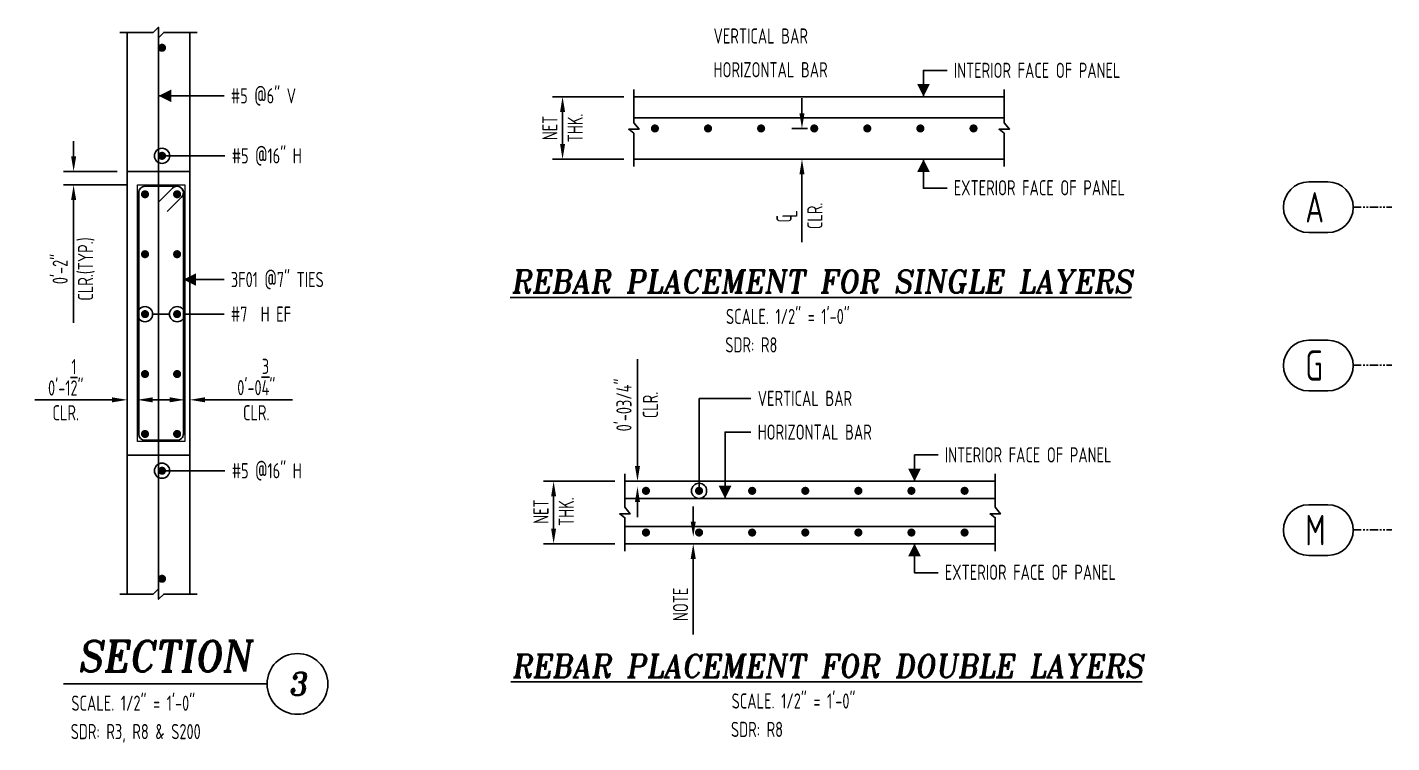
# Model space of a CAD drawing. Header units: inches. Extents: x -3675 to 11984, y -3832 to 1837.
# Drawn here: x 11109.9 to 11311.8, y -3828.2 to -3722.3 of the extents above; entities that cross this region are included whole.
import ezdxf
from ezdxf.enums import TextEntityAlignment as Align

# ---------------------------------------------------------------- set-up
doc = ezdxf.new("R2010")
doc.units = ezdxf.units.IN
doc.header["$MEASUREMENT"] = 0
doc.linetypes.add('PHANTOM', pattern=[2.5, 1.25, -0.25, 0.25, -0.25, 0.25, -0.25])
doc.layers.get('0').update_dxf_attribs({"linetype": 'CONTINUOUS'})
doc.layers.get('Defpoints').update_dxf_attribs({"linetype": 'CONTINUOUS'})
for name, color, linetype in [('0-25TEXT', 7, 'CONTINUOUS'), ('0-35', 3, 'CONTINUOUS'), ('0-35TEXT', 3, 'CONTINUOUS'), ('0-50', 10, 'CONTINUOUS'), ('5', 4, 'CONTINUOUS'), ('DETAIL', 83, 'CONTINUOUS'), ('GRID', 8, 'PHANTOM'), ('REBARS', 4, 'CONTINUOUS')]:
    doc.layers.add(name, color=color, linetype=linetype)
doc.layers.add('COVER', color=6, linetype='CONTINUOUS', lineweight=0, plot=False)
doc.styles.add('AR', font='ARCHQUIK.shx', dxfattribs={"width": 0.8})
doc.styles.add('ROMANT', font='romant')
doc.dimstyles.new('CADS_DIM_48', dxfattribs={"dimscale": 48, "dimtxt": 0.09375, "dimasz": 0.09375, "dimexe": 0.0625, "dimexo": 0.0625, "dimgap": 0.09375, "dimtad": 0, "dimtih": 1, "dimtoh": 1, "dimzin": 1, "dimdsep": 46, "dimlunit": 4, "dimtxsty": 'AR', "dimblk": 'CLOSED', "dimcen": 0.1875, "dimadec": 0, "dimazin": 0, "dimtfac": 1, "dimtofl": 0, "dimtmove": 0, "dimatfit": 1, "dimldrblk": 'DOTBLANK', "dimfxl": 1, "dimtzin": 0, "dimarcsym": 0})

# ---------------------------------------------------------------- blocks, each defined once
blk = doc.blocks.new('leadrblk')
blk.add_lwpolyline([(0, 0, 0, 1, 0), (1, 0, 1, 1, 0)], format="xyseb")
blk = doc.blocks.new('SECT1')
at = {"color": 7, "linetype": 'Continuous'}
blk.add_line((0.627, 0), (-0.627, 0), dxfattribs=at)
blk.add_circle((0.8145, 0), 0.1875, dxfattribs=at)
at = {"color": 7, "linetype": 'Continuous', "style": 'ROMANT', "oblique": 9, "width": 0.95}
blk.add_text('SECTION', height=0.1875, dxfattribs=at).set_placement((-0.0057, 0.0773), align=Align.CENTER)
blk.add_attdef('SECT1', text='', height=0.1406, dxfattribs=at).set_placement((0.8145, 0), align=Align.MIDDLE)
blk = doc.blocks.new('*D499')
at = {"layer": 'Defpoints', "color": 0, "transparency": 16777216}
for p in [(11124.72, -3743.64), (11116.78, -3745.64), (11126.22, -3745.64)]:
    blk.add_point(p, dxfattribs=at)
at = {"layer": 'DETAIL', "color": 0, "lineweight": -2, "transparency": 16777216}
for p, q in [((11116.78, -3741.39), (11116.78, -3739.14)), ((11123.22, -3743.64), (11115.28, -3743.64)), ((11124.72, -3745.64), (11115.28, -3745.64)), ((11116.78, -3747.89), (11116.78, -3766.04))]:
    blk.add_line(p, q, dxfattribs=at)
at = {"layer": 'DETAIL', "color": 0, "transparency": 16777216}
for points in [[(11116.41, -3741.39), (11117.16, -3741.39), (11116.78, -3743.64)], [(11116.41, -3747.89), (11117.16, -3747.89), (11116.78, -3745.64)]]:
    blk.add_solid(points, dxfattribs=at)
at = {"layer": 'DETAIL', "color": 0, "transparency": 16777216, "insert": (11116.78, -3758.09), "char_height": 2.25, "attachment_point": 5, "rotation": 90, "style": 'AR'}
blk.add_mtext('0\'-2"\\PCLR.(TYP.)', dxfattribs=at)
blk = doc.blocks.new('_DotBlank')
at = {"layer": '0-35', "color": 0, "lineweight": -2}
blk.add_line((-0.5, 0), (-1, 0), dxfattribs=at)
blk.add_circle((0, 0), 0.5, dxfattribs=at)
blk = doc.blocks.new('*D500')
at = {"layer": 'Defpoints', "color": 0, "transparency": 16777216}
for p in [(11124.72, -3776.2), (11124.72, -3777.46), (11126.22, -3776.2)]:
    blk.add_point(p, dxfattribs=at)
at = {"layer": 'DETAIL', "color": 0, "lineweight": -2, "transparency": 16777216}
for p, q in [((11122.47, -3777.46), (11111.02, -3777.46)), ((11128.47, -3777.46), (11130.72, -3777.46)), ((11124.72, -3777.7), (11124.72, -3778.96)), ((11126.22, -3777.7), (11126.22, -3778.96))]:
    blk.add_line(p, q, dxfattribs=at)
at = {"layer": 'DETAIL', "color": 0, "transparency": 16777216}
for points in [[(11122.47, -3777.09), (11122.47, -3777.84), (11124.72, -3777.46)], [(11128.47, -3777.09), (11128.47, -3777.84), (11126.22, -3777.46)]]:
    blk.add_solid(points, dxfattribs=at)
at = {"layer": 'DETAIL', "color": 0, "transparency": 16777216, "char_height": 2.25, "attachment_point": 5, "style": 'AR'}
for s, insert in [('0\'-1{\\H1.000000x;\\S1/2;}"', (11115.62, -3774.13)), ('CLR.', (11115.62, -3779.38))]:
    blk.add_mtext(s, dxfattribs=dict(at, insert=insert))
blk = doc.blocks.new('*D501')
at = {"layer": 'Defpoints', "color": 0, "transparency": 16777216}
for p in [(11133.97, -3777.46), (11133.22, -3777.59), (11133.97, -3777.59)]:
    blk.add_point(p, dxfattribs=at)
at = {"layer": 'DETAIL', "color": 0, "lineweight": -2, "transparency": 16777216}
for p, q in [((11130.97, -3777.46), (11128.72, -3777.46)), ((11133.22, -3776.09), (11133.22, -3775.96)), ((11133.97, -3776.09), (11133.97, -3775.96)), ((11136.22, -3777.46), (11149.16, -3777.46))]:
    blk.add_line(p, q, dxfattribs=at)
at = {"layer": 'DETAIL', "color": 0, "transparency": 16777216}
for points in [[(11130.97, -3777.08), (11130.97, -3777.83), (11133.22, -3777.46)], [(11136.22, -3777.08), (11136.22, -3777.83), (11133.97, -3777.46)]]:
    blk.add_solid(points, dxfattribs=at)
at = {"layer": 'DETAIL', "color": 0, "transparency": 16777216, "char_height": 2.25, "attachment_point": 5, "style": 'AR'}
for s, insert in [('0\'-0{\\H1.000000x;\\S3/4;}"', (11143.81, -3774.08)), ('CLR.', (11143.81, -3779.37))]:
    blk.add_mtext(s, dxfattribs=dict(at, insert=insert))
blk = doc.blocks.new('*D509')
at = {"layer": 'Defpoints', "color": 0, "transparency": 16777216}
for p in [(11199.68, -3732.58), (11189.13, -3741.83), (11199.68, -3741.83)]:
    blk.add_point(p, dxfattribs=at)
at = {"layer": 'DETAIL', "color": 0, "lineweight": -2, "transparency": 16777216}
for p, q in [((11198.18, -3732.58), (11187.63, -3732.58)), ((11189.13, -3734.83), (11189.13, -3739.58)), ((11198.18, -3741.83), (11187.63, -3741.83))]:
    blk.add_line(p, q, dxfattribs=at)
at = {"layer": 'DETAIL', "color": 0, "transparency": 16777216}
for points in [[(11188.76, -3734.83), (11189.51, -3734.83), (11189.13, -3732.58)], [(11188.76, -3739.58), (11189.51, -3739.58), (11189.13, -3741.83)]]:
    blk.add_solid(points, dxfattribs=at)
at = {"layer": 'DETAIL', "color": 0, "transparency": 16777216, "insert": (11189.13, -3737.2), "char_height": 2.25, "attachment_point": 5, "rotation": 90, "style": 'AR'}
blk.add_mtext('NET\\PTHK.', dxfattribs=at)
blk = doc.blocks.new('*D510')
at = {"layer": 'Defpoints', "color": 0, "transparency": 16777216}
for p in [(11198.36, -3789.52), (11187.81, -3798.77), (11198.36, -3798.77)]:
    blk.add_point(p, dxfattribs=at)
at = {"layer": 'DETAIL', "color": 0, "lineweight": -2, "transparency": 16777216}
for p, q in [((11196.86, -3789.52), (11186.31, -3789.52)), ((11187.81, -3791.77), (11187.81, -3796.52)), ((11196.86, -3798.77), (11186.31, -3798.77))]:
    blk.add_line(p, q, dxfattribs=at)
at = {"layer": 'DETAIL', "color": 0, "transparency": 16777216}
for points in [[(11187.43, -3791.77), (11188.18, -3791.77), (11187.81, -3789.52)], [(11187.43, -3796.52), (11188.18, -3796.52), (11187.81, -3798.77)]]:
    blk.add_solid(points, dxfattribs=at)
at = {"layer": 'DETAIL', "color": 0, "transparency": 16777216, "insert": (11187.81, -3794.02), "char_height": 2.25, "attachment_point": 5, "rotation": 90, "style": 'AR'}
blk.add_mtext('NET\\PTHK.', dxfattribs=at)
blk = doc.blocks.new('*D511')
at = {"layer": 'Defpoints', "color": 0, "transparency": 16777216}
for p in [(11200.22, -3789.52), (11200.22, -3789.52), (11200.22, -3790.33)]:
    blk.add_point(p, dxfattribs=at)
at = {"layer": 'DETAIL', "color": 0, "lineweight": -2, "transparency": 16777216}
for p, q in [((11200.22, -3787.27), (11200.22, -3771.42)), ((11200.22, -3792.58), (11200.22, -3794.83))]:
    blk.add_line(p, q, dxfattribs=at)
at = {"layer": 'DETAIL', "color": 0, "transparency": 16777216}
for points in [[(11199.84, -3787.27), (11200.59, -3787.27), (11200.22, -3789.52)], [(11199.84, -3792.58), (11200.59, -3792.58), (11200.22, -3790.33)]]:
    blk.add_solid(points, dxfattribs=at)
at = {"layer": 'DETAIL', "color": 0, "transparency": 16777216, "char_height": 2.25, "attachment_point": 5, "rotation": 90, "style": 'AR'}
for s, insert in [('0\'-03/4"', (11198.22, -3778.22)), ('CLR.', (11202.13, -3778.22))]:
    blk.add_mtext(s, dxfattribs=dict(at, insert=insert))
blk = doc.blocks.new('*D512')
at = {"layer": 'Defpoints', "color": 0, "transparency": 16777216}
for p in [(11208.47, -3797.74), (11208.47, -3798.77), (11208.47, -3798.77)]:
    blk.add_point(p, dxfattribs=at)
at = {"layer": 'DETAIL', "color": 0, "lineweight": -2, "transparency": 16777216}
for p, q in [((11208.47, -3795.49), (11208.47, -3793.24)), ((11208.47, -3801.02), (11208.47, -3812.22))]:
    blk.add_line(p, q, dxfattribs=at)
at = {"layer": 'DETAIL', "color": 0, "transparency": 16777216}
for points in [[(11208.09, -3795.49), (11208.84, -3795.49), (11208.47, -3797.74)], [(11208.09, -3801.02), (11208.84, -3801.02), (11208.47, -3798.77)]]:
    blk.add_solid(points, dxfattribs=at)
at = {"layer": 'DETAIL', "color": 0, "transparency": 16777216, "insert": (11206.59, -3807.75), "char_height": 2.25, "width": 29.6069, "attachment_point": 5, "rotation": 90, "style": 'AR'}
blk.add_mtext('NOTE', dxfattribs=at)
blk = doc.blocks.new('*D513')
at = {"layer": 'Defpoints', "color": 0, "transparency": 16777216}
for p in [(11226.87, -3737.27), (11224.56, -3741.83), (11226.37, -3741.83)]:
    blk.add_point(p, dxfattribs=at)
at = {"layer": 'DETAIL', "color": 0, "lineweight": -2, "transparency": 16777216}
for p, q in [((11224.56, -3735.02), (11224.56, -3732.77)), ((11225.37, -3737.27), (11223.06, -3737.27)), ((11224.87, -3741.83), (11223.06, -3741.83)), ((11224.56, -3744.08), (11224.56, -3754.1))]:
    blk.add_line(p, q, dxfattribs=at)
at = {"layer": 'DETAIL', "color": 0, "transparency": 16777216}
for points in [[(11224.18, -3735.02), (11224.93, -3735.02), (11224.56, -3737.27)], [(11224.18, -3744.08), (11224.93, -3744.08), (11224.56, -3741.83)]]:
    blk.add_solid(points, dxfattribs=at)
at = {"layer": 'DETAIL', "color": 0, "transparency": 16777216, "insert": (11226.47, -3750.21), "char_height": 2.25, "attachment_point": 5, "rotation": 90, "style": 'AR'}
blk.add_mtext('CLR.', dxfattribs=at)
blk = doc.blocks.new('A$C2A293661')
at = {"layer": '0-35TEXT', "style": 'AR', "width": 0.8}
for s, p in [('C', (-0.72, 0.84)), ('L', (0, 0))]:
    blk.add_text(s, height=2.25, dxfattribs=at).set_placement(p)
blk = doc.blocks.new('*U1313', base_point=(11126.22, -3783.64))
at = {"layer": 'REBARS', "color": 0}
blk.add_lwpolyline([(11129.31, -3748.23), (11131.43, -3746.1, -0.668178), (11133.03, -3746.77), (11133.03, -3782.52, -0.414214), (11132.09, -3783.45), (11127.34, -3783.45, -0.414213), (11126.41, -3782.52), (11126.41, -3746.77, -0.414214), (11127.34, -3745.83), (11132.09, -3745.83, -0.668179), (11132.76, -3747.43), (11130.64, -3749.55)], format="xyb", dxfattribs=at)

msp = doc.modelspace()

# ---------------------------------------------------------------- linework, layer by layer
at = {"layer": '0-25TEXT'}
for points in [[(11242.53788, -3732.57679), (11242.53788, -3728.66546), (11246.01916, -3728.66546)], [(11129.34555, -3732.44142), (11139.05446, -3732.44142)], [(11242.53788, -3741.82679), (11242.53788, -3746.13477), (11246.01916, -3746.13477)], [(11133.03224, -3759.64962), (11139.05446, -3759.64962)], [(11213.18356, -3792.05652), (11213.18356, -3782.23993), (11217.00992, -3782.23993)], [(11241.21193, -3789.52283), (11241.21193, -3785.6115), (11244.6932, -3785.6115)], [(11241.21193, -3798.77283), (11241.21193, -3803.08082), (11244.6932, -3803.08082)]]:
    msp.add_lwpolyline(points, dxfattribs=at)
at = {"layer": '0-35'}
for p, q in [((11124.71975, -3806.22813), (11124.71975, -3723.05579)), ((11133.96975, -3806.22813), (11133.96975, -3723.05579))]:
    msp.add_line(p, q, dxfattribs=at)
at = {"layer": '0-35', "color": 0, "lineweight": -2}
for p, q in [((11128.46974, -3764.76696), (11130.96974, -3764.76696)), ((11133.21974, -3764.76696), (11139.05446, -3764.76696)), ((11133.21974, -3764.76696), (11134.30446, -3764.76696))]:
    msp.add_line(p, q, dxfattribs=at)
at = {"layer": '0-35'}
for points in [[(11123.62962, -3723.05579), (11128.57391, -3723.05579), (11129.34475, -3722.28496), (11129.34475, -3723.82662), (11130.11558, -3723.05579), (11135.05987, -3723.05579)], [(11199.68448, -3742.91691), (11199.68448, -3737.97262), (11198.91365, -3737.40012), (11200.45532, -3737.40012), (11199.68448, -3736.43096), (11199.68448, -3731.48667)], [(11254.48737, -3732.57679), (11199.68448, -3732.57679)], [(11254.48737, -3742.91691), (11254.48737, -3737.97262), (11253.71653, -3737.40012), (11255.2582, -3737.40012), (11254.48737, -3736.43096), (11254.48737, -3731.48667)], [(11199.68448, -3741.82679), (11254.48737, -3741.82679)], [(11198.35853, -3799.86296), (11198.35853, -3794.91867), (11197.58769, -3794.34616), (11199.12936, -3794.34616), (11198.35853, -3793.377), (11198.35853, -3788.43271)], [(11253.16141, -3789.52283), (11198.35853, -3789.52283)], [(11253.16141, -3799.86296), (11253.16141, -3794.91867), (11252.39058, -3794.34616), (11253.93224, -3794.34616), (11253.16141, -3793.377), (11253.16141, -3788.43271)], [(11198.35853, -3798.77283), (11253.16141, -3798.77283)], [(11123.62962, -3806.22813), (11128.57391, -3806.22813), (11129.34474, -3805.45729), (11129.34474, -3806.99896), (11130.11557, -3806.22813), (11135.05987, -3806.22813)]]:
    msp.add_lwpolyline(points, dxfattribs=at)
msp.add_lwpolyline([(11124.71975, -3743.64196), (11133.96975, -3743.64196), (11133.96975, -3785.64196), (11124.71975, -3785.64196)], close=True, dxfattribs=at)
at = {"layer": '0-35', "color": 0, "lineweight": -2}
for centre in [(11127.34474, -3764.76696), (11132.09474, -3764.76696)]:
    msp.add_circle(centre, 1.125, dxfattribs=at)
at = {"layer": '0-50'}
for points in [[(11302.37856, -3745.19548), (11299.54333, -3745.19548, 1), (11299.54333, -3752.69548), (11302.37856, -3752.69548, 1)], [(11302.37856, -3768.63123), (11299.54333, -3768.63123, 1), (11299.54333, -3776.13123), (11302.37856, -3776.13123, 1)], [(11302.37856, -3793.004), (11299.54333, -3793.004, 1), (11299.54333, -3800.504), (11302.37856, -3800.504, 1)]]:
    msp.add_lwpolyline(points, format="xyb", close=True, dxfattribs=at)
at = {"layer": '5', "const_width": 0.6}
for points in [[(11203.09824, -3737.27093, -1), (11202.49824, -3737.27093, -1)], [(11210.95538, -3737.27093, -1), (11210.35538, -3737.27093, -1)], [(11218.81252, -3737.27093, -1), (11218.21252, -3737.27093, -1)], [(11226.66967, -3737.27093, -1), (11226.06967, -3737.27093, -1)], [(11234.52681, -3737.27093, -1), (11233.92681, -3737.27093, -1)], [(11242.38395, -3737.27093, -1), (11241.78395, -3737.27093, -1)], [(11250.2411, -3737.27093, -1), (11249.6411, -3737.27093, -1)], [(11201.77228, -3790.93612, -1), (11201.17228, -3790.93612, -1)], [(11209.62943, -3790.93612, -1), (11209.02943, -3790.93612, -1)], [(11217.48657, -3790.93612, -1), (11216.88657, -3790.93612, -1)], [(11225.34371, -3790.93612, -1), (11224.74371, -3790.93612, -1)], [(11233.20085, -3790.93612, -1), (11232.60085, -3790.93612, -1)], [(11241.058, -3790.93612, -1), (11240.458, -3790.93612, -1)], [(11248.91514, -3790.93612, -1), (11248.31514, -3790.93612, -1)], [(11201.77228, -3797.11357, -1), (11201.17228, -3797.11357, -1)], [(11209.62943, -3797.11357, -1), (11209.02943, -3797.11357, -1)], [(11217.48657, -3797.11357, -1), (11216.88657, -3797.11357, -1)], [(11225.34371, -3797.11357, -1), (11224.74371, -3797.11357, -1)], [(11233.20085, -3797.11357, -1), (11232.60085, -3797.11357, -1)], [(11241.058, -3797.11357, -1), (11240.458, -3797.11357, -1)], [(11248.91514, -3797.11357, -1), (11248.31514, -3797.11357, -1)]]:
    msp.add_lwpolyline(points, format="xyb", close=True, dxfattribs=at)
at = {"layer": 'COVER'}
msp.add_lwpolyline([(11126.21975, -3745.64196), (11133.21975, -3745.64196), (11133.21975, -3783.64196), (11126.21975, -3783.64196)], close=True, dxfattribs=at)
at = {"layer": 'GRID', "lineweight": -3}
for points in [[(11306.07647, -3748.91454), (11311.82345, -3748.91454)], [(11306.07647, -3772.35028), (11311.82345, -3772.35028)], [(11306.07647, -3796.72306), (11311.82345, -3796.72306)]]:
    msp.add_lwpolyline(points, dxfattribs=at)
at = {"layer": 'REBARS', "color": 4}
msp.add_line((11129.34555, -3723.05579), (11129.34555, -3806.22813), dxfattribs=at)
at = {"layer": 'REBARS', "color": 4, "const_width": 0.6}
for points in [[(11130.16333, -3725.3233, 1), (11129.56333, -3725.32331, 1), (11130.16333, -3725.3233)], [(11130.16333, -3741.3233, 1), (11129.56333, -3741.32331, 1), (11130.16333, -3741.3233)], [(11127.64473, -3747.01696, 1), (11127.04473, -3747.01696, 1), (11127.64473, -3747.01696)], [(11132.39473, -3747.01696, 1), (11131.79473, -3747.01696, 1), (11132.39473, -3747.01696)], [(11127.64474, -3755.89196, 1), (11127.04474, -3755.89196, 1), (11127.64474, -3755.89196)], [(11132.39474, -3755.89196, 1), (11131.79474, -3755.89196, 1), (11132.39474, -3755.89196)], [(11127.64474, -3764.76696, 1), (11127.04474, -3764.76696, 1), (11127.64474, -3764.76696)], [(11132.39474, -3764.76696, 1), (11131.79474, -3764.76696, 1), (11132.39474, -3764.76696)], [(11127.64474, -3773.64196, 1), (11127.04474, -3773.64196, 1), (11127.64474, -3773.64196)], [(11132.39474, -3773.64196, 1), (11131.79474, -3773.64196, 1), (11132.39474, -3773.64196)], [(11127.64474, -3782.51696, 1), (11127.04474, -3782.51696, 1), (11127.64474, -3782.51696)], [(11132.39475, -3782.51696, 1), (11131.79475, -3782.51696, 1), (11132.39475, -3782.51696)], [(11130.16333, -3787.96061, -1), (11129.56333, -3787.96061, -1), (11130.16333, -3787.96061)], [(11130.16333, -3803.96061, -1), (11129.56333, -3803.96061, -1), (11130.16333, -3803.96061)]]:
    msp.add_lwpolyline(points, format="xyb", dxfattribs=at)
at = {"layer": 'REBARS'}
for points in [[(11199.68448, -3735.72064), (11254.48737, -3735.72064)], [(11198.35853, -3792.05652), (11253.16141, -3792.05652)], [(11198.35853, -3796.22905), (11253.16141, -3796.22905)]]:
    msp.add_lwpolyline(points, dxfattribs=at)

# ---------------------------------------------------------------- block references
at = {"layer": '0-25TEXT', "yscale": 0.7502362204724409}
for p, xscale, rotation in [((11242.53788, -3732.57679), 1.874645669291339, 90.00000153523449), ((11242.53788, -3741.82679), -1.874645669291339, 89.9999984647655), ((11241.21193, -3789.52283), 1.874645669291339, 90.00000153523449), ((11213.18356, -3792.05652), 1.874645669291339, 90.00000153523449), ((11241.21193, -3798.77283), -1.874645669291339, 89.9999984647655)]:
    msp.add_blockref('leadrblk', p, dxfattribs=dict(at, xscale=xscale, rotation=rotation))
at = {"layer": '0-25TEXT', "xscale": 1.874645669291339, "yscale": 0.7502362204724409}
for p in [(11129.34555, -3732.44142), (11133.03224, -3759.64962)]:
    msp.add_blockref('leadrblk', p, dxfattribs=at)
at = {"layer": '0-25TEXT', "xscale": 24, "yscale": 24, "zscale": 24}
msp.add_blockref('SECT1', (11130.35621, -3819.53082), dxfattribs=at).add_auto_attribs({'SECT1': '3'})
at = {"layer": '0-35', "rotation": 90}
msp.add_blockref('A$C2A293661', (11223.86626, -3750.48471), dxfattribs=at)
at = {"layer": 'REBARS', "color": 4}
msp.add_blockref('*U1313', (11126.21975, -3783.64196), dxfattribs=at)

# ---------------------------------------------------------------- texts
at = {"color": 7, "linetype": 'Continuous', "style": 'ROMANT', "oblique": 9, "width": 0.95}
for s, p in [('%%UREBAR PLACEMENT FOR SINGLE LAYERS', (11227.46769, -3761.61972)), ('%%UREBAR PLACEMENT FOR DOUBLE LAYERS', (11228.30742, -3818.56576))]:
    msp.add_text(s, height=3.375, dxfattribs=at).set_placement(p, align=Align.CENTER)
at = {"layer": '0-25TEXT', "style": 'AR', "width": 0.8}
for s, height, p in [('#5 @6" V', 2.249764, (11140.05435, -3733.5663)), ('#5 @16" H', 2.249764, (11140.18004, -3742.44819)), ('3F01 @7" TIES', 2.2497638, (11140.05435, -3760.77451)), ('#7  H EF', 2.249764, (11140.05435, -3765.89184)), ('#5 @16" H', 2.249764, (11140.18004, -3789.08549))]:
    msp.add_text(s, height=height, dxfattribs=at).set_placement(p)
at = {"layer": '0-35TEXT', "style": 'AR', "width": 0.8}
for s, height, p in [('VERTICAL BAR', 2.2499437, (11211.47871, -3724.70397)), ('HORIZONTAL BAR', 2.2499437, (11211.47871, -3729.6997)), ('INTERIOR FACE OF PANEL', 2.2499437, (11247.01914, -3729.79043)), ('EXTERIOR FACE OF PANEL', 2.2499437, (11247.01914, -3747.18216)), ('SCALE. 1/2" = 1\'-0"', 2.2499437, (11213.31092, -3766.23845)), ('SDR: R8', 2.249944, (11213.21412, -3770.44651)), ('VERTICAL BAR', 2.2499437, (11218.00989, -3778.36916)), ('HORIZONTAL BAR', 2.2499437, (11218.00989, -3783.3649)), ('INTERIOR FACE OF PANEL', 2.2499437, (11245.69318, -3786.73648)), ('EXTERIOR FACE OF PANEL', 2.2499437, (11245.69318, -3804.12821)), ('SCALE. 1/2" = 1\'-0"', 2.2499437, (11116.44783, -3823.50959)), ('SCALE. 1/2" = 1\'-0"', 2.2499437, (11214.15065, -3823.18449)), ('SDR: R3, R8 & S200', 2.2499437, (11116.35103, -3827.71766)), ('SDR: R8', 2.249944, (11214.05386, -3827.39256))]:
    msp.add_text(s, height=height, dxfattribs=at).set_placement(p)
at = {"layer": '0-50', "style": 'AR', "width": 0.8}
for s, p in [('A', (11299.04268, -3751.19742)), ('G', (11299.04268, -3774.63317)), ('M', (11299.04268, -3799.00594))]:
    msp.add_text(s, height=4.5, dxfattribs=at).set_placement(p)

# ---------------------------------------------------------------- dimensions: what is measured, and where the dimension line sits
at = {"layer": 'DETAIL'}
for base, p1, p2, text, picture, middle in [((11189.1348, -3741.82679), (11199.68448, -3732.57679), (11199.68448, -3741.82679), 'NET\\XTHK.', '*D509', (11189.1348, -3737.20179)), ((11116.78125, -3745.64196), (11124.71975, -3743.64196), (11126.21975, -3745.64196), '<>\\XCLR.(TYP.)', '*D499', (11116.78125, -3758.09196)), ((11187.80884, -3798.77283), (11198.35853, -3789.52283), (11198.35853, -3798.77283), 'NET\\XTHK.', '*D510', (11187.80884, -3794.02019))]:
    dim = msp.add_linear_dim(base=base, p1=p1, p2=p2, angle=90, text=text, dimstyle='CADS_DIM_48', override={"dimscale": 24, "dimgap": 0.03125, "dimtad": 1, "dimtih": 0, "dimtoh": 0, "dimdec": 3, "dimtdec": 3}, dxfattribs=at)
    dim.commit()
    dim.dimension.update_dxf_attribs({"geometry": picture, "text_midpoint": middle, "dimtype": 160})
for base, p1, p2, text, picture, middle in [((11224.55654, -3741.82679), (11226.86967, -3737.27093), (11226.36967, -3741.82679), ' \\XCLR.', '*D513', (11224.55654, -3750.21127)), ((11200.216, -3789.52283), (11200.216, -3790.33048), (11200.216, -3789.52283), '0\'-03/4"\\XCLR.', '*D511', (11200.216, -3778.22111)), ((11208.46682, -3798.77283), (11208.46682, -3797.73627), (11208.46682, -3798.77283), 'NOTE', '*D512', (11206.59182, -3807.74697))]:
    dim = msp.add_linear_dim(base=base, p1=p1, p2=p2, angle=90, text=text, dimstyle='CADS_DIM_48', override={"dimscale": 24, "dimgap": 0.03125, "dimtad": 1, "dimtih": 0, "dimtoh": 0, "dimdec": 3, "dimtdec": 3}, dxfattribs=at)
    dim.commit()
    dim.dimension.update_dxf_attribs({"geometry": picture, "text_midpoint": middle})
for base, p1, p2, picture, middle in [((11124.71975, -3777.46394), (11126.21975, -3776.19916), (11124.71975, -3776.19916), '*D500', (11115.62147, -3777.46394)), ((11133.96975, -3777.45666), (11133.21975, -3777.5927), (11133.96975, -3777.5927), '*D501', (11143.81285, -3777.45666))]:
    dim = msp.add_linear_dim(base=base, p1=p1, p2=p2, text='<>\\XCLR.', dimstyle='CADS_DIM_48', override={"dimscale": 24, "dimgap": 0.03125, "dimtad": 1, "dimtih": 0, "dimtoh": 0, "dimdec": 3, "dimtdec": 3}, dxfattribs=at)
    dim.commit()
    dim.dimension.update_dxf_attribs({"geometry": picture, "text_midpoint": middle})

# ---------------------------------------------------------------- leaders
at = {"layer": '0-25TEXT'}
for points in [[(11129.86333, -3741.32331), (11139.18015, -3741.32331)], [(11209.32943, -3790.93612), (11209.32943, -3777.24419), (11217.00992, -3777.24419)], [(11129.86333, -3787.96061), (11139.18015, -3787.96061)]]:
    msp.add_leader(points, dimstyle='CADS_DIM_48', override={"dimscale": 24, "dimgap": 0.03125, "dimtad": 0, "dimtih": 0, "dimtoh": 0, "dimdec": 3, "dimtdec": 3}, dxfattribs=at)

doc.saveas('drawing.dxf')
